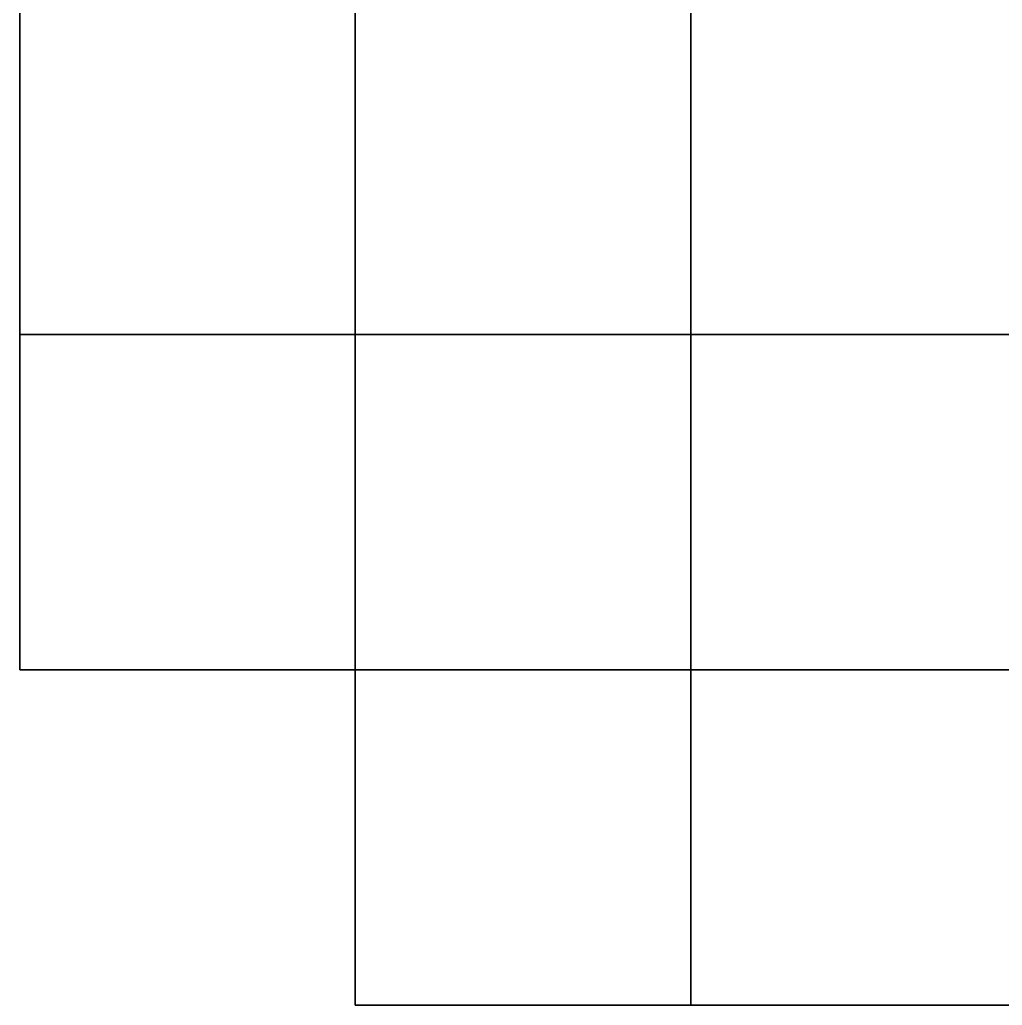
# Model space of a CAD drawing. Header units: metres. Extents: x 376982 to 377560, y 6958004 to 6958955.
# Drawn here: x 377163.97 to 377171.29, y 6958333.9 to 6958341.25 of the extents above; entities that cross this region are included whole.
import ezdxf

# ---------------------------------------------------------------- set-up
doc = ezdxf.new("R2010")
doc.units = ezdxf.units.M
doc.layers.add('MB_UCS_R5_muy_alta', color=7, linetype='Continuous')

msp = doc.modelspace()

# ---------------------------------------------------------------- linework, layer by layer
at = {"layer": 'MB_UCS_R5_muy_alta'}
for points in [[(377163.97, 6958338.902, 322.688), (377166.47, 6958338.902, 322.688), (377166.47, 6958341.402, 322.688), (377163.97, 6958341.402, 322.688)], [(377163.97, 6958338.902, 325.188), (377166.47, 6958338.902, 325.188), (377166.47, 6958341.402, 325.188), (377163.97, 6958341.402, 325.188)], [(377163.97, 6958341.402, 322.688), (377163.97, 6958338.902, 322.688), (377163.97, 6958338.902, 325.188), (377163.97, 6958341.402, 325.188)], [(377163.97, 6958338.902, 325.188), (377166.47, 6958338.902, 325.188), (377166.47, 6958341.402, 325.188), (377163.97, 6958341.402, 325.188)], [(377163.97, 6958338.902, 327.688), (377166.47, 6958338.902, 327.688), (377166.47, 6958341.402, 327.688), (377163.97, 6958341.402, 327.688)], [(377163.97, 6958341.402, 325.188), (377163.97, 6958338.902, 325.188), (377163.97, 6958338.902, 327.688), (377163.97, 6958341.402, 327.688)], [(377163.97, 6958338.902, 327.688), (377166.47, 6958338.902, 327.688), (377166.47, 6958341.402, 327.688), (377163.97, 6958341.402, 327.688)], [(377163.97, 6958338.902, 330.188), (377166.47, 6958338.902, 330.188), (377166.47, 6958341.402, 330.188), (377163.97, 6958341.402, 330.188)], [(377163.97, 6958341.402, 327.688), (377163.97, 6958338.902, 327.688), (377163.97, 6958338.902, 330.188), (377163.97, 6958341.402, 330.188)], [(377166.47, 6958338.902, 322.688), (377166.47, 6958341.402, 322.688), (377166.47, 6958341.402, 325.188), (377166.47, 6958338.902, 325.188)], [(377166.47, 6958338.902, 325.188), (377166.47, 6958341.402, 325.188), (377166.47, 6958341.402, 327.688), (377166.47, 6958338.902, 327.688)], [(377166.47, 6958338.902, 327.688), (377166.47, 6958341.402, 327.688), (377166.47, 6958341.402, 330.188), (377166.47, 6958338.902, 330.188)], [(377166.47, 6958338.902, 317.688), (377168.97, 6958338.902, 317.688), (377168.97, 6958341.402, 317.688), (377166.47, 6958341.402, 317.688)], [(377166.47, 6958338.902, 320.188), (377168.97, 6958338.902, 320.188), (377168.97, 6958341.402, 320.188), (377166.47, 6958341.402, 320.188)], [(377166.47, 6958341.402, 317.688), (377166.47, 6958338.902, 317.688), (377166.47, 6958338.902, 320.188), (377166.47, 6958341.402, 320.188)], [(377166.47, 6958338.902, 320.188), (377168.97, 6958338.902, 320.188), (377168.97, 6958341.402, 320.188), (377166.47, 6958341.402, 320.188)], [(377166.47, 6958338.902, 322.688), (377168.97, 6958338.902, 322.688), (377168.97, 6958341.402, 322.688), (377166.47, 6958341.402, 322.688)], [(377166.47, 6958341.402, 320.188), (377166.47, 6958338.902, 320.188), (377166.47, 6958338.902, 322.688), (377166.47, 6958341.402, 322.688)], [(377166.47, 6958338.902, 322.688), (377168.97, 6958338.902, 322.688), (377168.97, 6958341.402, 322.688), (377166.47, 6958341.402, 322.688)], [(377166.47, 6958338.902, 325.188), (377168.97, 6958338.902, 325.188), (377168.97, 6958341.402, 325.188), (377166.47, 6958341.402, 325.188)], [(377166.47, 6958341.402, 322.688), (377166.47, 6958338.902, 322.688), (377166.47, 6958338.902, 325.188), (377166.47, 6958341.402, 325.188)], [(377166.47, 6958338.902, 325.188), (377168.97, 6958338.902, 325.188), (377168.97, 6958341.402, 325.188), (377166.47, 6958341.402, 325.188)], [(377166.47, 6958338.902, 327.688), (377168.97, 6958338.902, 327.688), (377168.97, 6958341.402, 327.688), (377166.47, 6958341.402, 327.688)], [(377166.47, 6958341.402, 325.188), (377166.47, 6958338.902, 325.188), (377166.47, 6958338.902, 327.688), (377166.47, 6958341.402, 327.688)], [(377166.47, 6958338.902, 327.688), (377168.97, 6958338.902, 327.688), (377168.97, 6958341.402, 327.688), (377166.47, 6958341.402, 327.688)], [(377166.47, 6958338.902, 330.188), (377168.97, 6958338.902, 330.188), (377168.97, 6958341.402, 330.188), (377166.47, 6958341.402, 330.188)], [(377166.47, 6958341.402, 327.688), (377166.47, 6958338.902, 327.688), (377166.47, 6958338.902, 330.188), (377166.47, 6958341.402, 330.188)], [(377166.47, 6958338.902, 330.188), (377168.97, 6958338.902, 330.188), (377168.97, 6958341.402, 330.188), (377166.47, 6958341.402, 330.188)], [(377166.47, 6958338.902, 332.688), (377168.97, 6958338.902, 332.688), (377168.97, 6958341.402, 332.688), (377166.47, 6958341.402, 332.688)], [(377166.47, 6958341.402, 330.188), (377166.47, 6958338.902, 330.188), (377166.47, 6958338.902, 332.688), (377166.47, 6958341.402, 332.688)], [(377168.97, 6958338.902, 317.688), (377168.97, 6958341.402, 317.688), (377168.97, 6958341.402, 320.188), (377168.97, 6958338.902, 320.188)], [(377168.97, 6958338.902, 320.188), (377168.97, 6958341.402, 320.188), (377168.97, 6958341.402, 322.688), (377168.97, 6958338.902, 322.688)], [(377168.97, 6958338.902, 322.688), (377168.97, 6958341.402, 322.688), (377168.97, 6958341.402, 325.188), (377168.97, 6958338.902, 325.188)], [(377168.97, 6958338.902, 325.188), (377168.97, 6958341.402, 325.188), (377168.97, 6958341.402, 327.688), (377168.97, 6958338.902, 327.688)], [(377168.97, 6958338.902, 327.688), (377168.97, 6958341.402, 327.688), (377168.97, 6958341.402, 330.188), (377168.97, 6958338.902, 330.188)], [(377168.97, 6958338.902, 330.188), (377168.97, 6958341.402, 330.188), (377168.97, 6958341.402, 332.688), (377168.97, 6958338.902, 332.688)], [(377168.97, 6958338.902, 312.688), (377171.47, 6958338.902, 312.688), (377171.47, 6958341.402, 312.688), (377168.97, 6958341.402, 312.688)], [(377168.97, 6958338.902, 315.188), (377171.47, 6958338.902, 315.188), (377171.47, 6958341.402, 315.188), (377168.97, 6958341.402, 315.188)], [(377168.97, 6958341.402, 312.688), (377168.97, 6958338.902, 312.688), (377168.97, 6958338.902, 315.188), (377168.97, 6958341.402, 315.188)], [(377168.97, 6958338.902, 315.188), (377171.47, 6958338.902, 315.188), (377171.47, 6958341.402, 315.188), (377168.97, 6958341.402, 315.188)], [(377168.97, 6958338.902, 317.688), (377171.47, 6958338.902, 317.688), (377171.47, 6958341.402, 317.688), (377168.97, 6958341.402, 317.688)], [(377168.97, 6958341.402, 315.188), (377168.97, 6958338.902, 315.188), (377168.97, 6958338.902, 317.688), (377168.97, 6958341.402, 317.688)], [(377168.97, 6958338.902, 317.688), (377171.47, 6958338.902, 317.688), (377171.47, 6958341.402, 317.688), (377168.97, 6958341.402, 317.688)], [(377168.97, 6958338.902, 320.188), (377171.47, 6958338.902, 320.188), (377171.47, 6958341.402, 320.188), (377168.97, 6958341.402, 320.188)], [(377168.97, 6958341.402, 317.688), (377168.97, 6958338.902, 317.688), (377168.97, 6958338.902, 320.188), (377168.97, 6958341.402, 320.188)], [(377168.97, 6958338.902, 320.188), (377171.47, 6958338.902, 320.188), (377171.47, 6958341.402, 320.188), (377168.97, 6958341.402, 320.188)], [(377168.97, 6958338.902, 322.688), (377171.47, 6958338.902, 322.688), (377171.47, 6958341.402, 322.688), (377168.97, 6958341.402, 322.688)], [(377168.97, 6958341.402, 320.188), (377168.97, 6958338.902, 320.188), (377168.97, 6958338.902, 322.688), (377168.97, 6958341.402, 322.688)], [(377168.97, 6958338.902, 322.688), (377171.47, 6958338.902, 322.688), (377171.47, 6958341.402, 322.688), (377168.97, 6958341.402, 322.688)], [(377168.97, 6958338.902, 325.188), (377171.47, 6958338.902, 325.188), (377171.47, 6958341.402, 325.188), (377168.97, 6958341.402, 325.188)], [(377168.97, 6958341.402, 322.688), (377168.97, 6958338.902, 322.688), (377168.97, 6958338.902, 325.188), (377168.97, 6958341.402, 325.188)], [(377168.97, 6958338.902, 325.188), (377171.47, 6958338.902, 325.188), (377171.47, 6958341.402, 325.188), (377168.97, 6958341.402, 325.188)], [(377168.97, 6958338.902, 327.688), (377171.47, 6958338.902, 327.688), (377171.47, 6958341.402, 327.688), (377168.97, 6958341.402, 327.688)], [(377168.97, 6958341.402, 325.188), (377168.97, 6958338.902, 325.188), (377168.97, 6958338.902, 327.688), (377168.97, 6958341.402, 327.688)], [(377168.97, 6958338.902, 327.688), (377171.47, 6958338.902, 327.688), (377171.47, 6958341.402, 327.688), (377168.97, 6958341.402, 327.688)], [(377168.97, 6958338.902, 330.188), (377171.47, 6958338.902, 330.188), (377171.47, 6958341.402, 330.188), (377168.97, 6958341.402, 330.188)], [(377168.97, 6958341.402, 327.688), (377168.97, 6958338.902, 327.688), (377168.97, 6958338.902, 330.188), (377168.97, 6958341.402, 330.188)], [(377168.97, 6958338.902, 330.188), (377171.47, 6958338.902, 330.188), (377171.47, 6958341.402, 330.188), (377168.97, 6958341.402, 330.188)], [(377168.97, 6958338.902, 332.688), (377171.47, 6958338.902, 332.688), (377171.47, 6958341.402, 332.688), (377168.97, 6958341.402, 332.688)], [(377168.97, 6958341.402, 330.188), (377168.97, 6958338.902, 330.188), (377168.97, 6958338.902, 332.688), (377168.97, 6958341.402, 332.688)], [(377163.97, 6958336.402, 325.188), (377166.47, 6958336.402, 325.188), (377166.47, 6958338.902, 325.188), (377163.97, 6958338.902, 325.188)], [(377163.97, 6958336.402, 327.688), (377166.47, 6958336.402, 327.688), (377166.47, 6958338.902, 327.688), (377163.97, 6958338.902, 327.688)], [(377166.47, 6958338.902, 325.188), (377163.97, 6958338.902, 325.188), (377163.97, 6958338.902, 327.688), (377166.47, 6958338.902, 327.688)], [(377163.97, 6958338.902, 325.188), (377163.97, 6958336.402, 325.188), (377163.97, 6958336.402, 327.688), (377163.97, 6958338.902, 327.688)], [(377163.97, 6958336.402, 327.688), (377166.47, 6958336.402, 327.688), (377166.47, 6958338.902, 327.688), (377163.97, 6958338.902, 327.688)], [(377163.97, 6958336.402, 330.188), (377166.47, 6958336.402, 330.188), (377166.47, 6958338.902, 330.188), (377163.97, 6958338.902, 330.188)], [(377166.47, 6958338.902, 327.688), (377163.97, 6958338.902, 327.688), (377163.97, 6958338.902, 330.188), (377166.47, 6958338.902, 330.188)], [(377163.97, 6958338.902, 327.688), (377163.97, 6958336.402, 327.688), (377163.97, 6958336.402, 330.188), (377163.97, 6958338.902, 330.188)], [(377163.97, 6958338.902, 322.688), (377166.47, 6958338.902, 322.688), (377166.47, 6958338.902, 325.188), (377163.97, 6958338.902, 325.188)], [(377163.97, 6958338.902, 325.188), (377166.47, 6958338.902, 325.188), (377166.47, 6958338.902, 327.688), (377163.97, 6958338.902, 327.688)], [(377163.97, 6958338.902, 327.688), (377166.47, 6958338.902, 327.688), (377166.47, 6958338.902, 330.188), (377163.97, 6958338.902, 330.188)], [(377166.47, 6958336.402, 325.188), (377166.47, 6958338.902, 325.188), (377166.47, 6958338.902, 327.688), (377166.47, 6958336.402, 327.688)], [(377166.47, 6958336.402, 327.688), (377166.47, 6958338.902, 327.688), (377166.47, 6958338.902, 330.188), (377166.47, 6958336.402, 330.188)], [(377166.47, 6958336.402, 320.188), (377168.97, 6958336.402, 320.188), (377168.97, 6958338.902, 320.188), (377166.47, 6958338.902, 320.188)], [(377166.47, 6958336.402, 322.688), (377168.97, 6958336.402, 322.688), (377168.97, 6958338.902, 322.688), (377166.47, 6958338.902, 322.688)], [(377168.97, 6958338.902, 320.188), (377166.47, 6958338.902, 320.188), (377166.47, 6958338.902, 322.688), (377168.97, 6958338.902, 322.688)], [(377166.47, 6958338.902, 320.188), (377166.47, 6958336.402, 320.188), (377166.47, 6958336.402, 322.688), (377166.47, 6958338.902, 322.688)], [(377166.47, 6958336.402, 322.688), (377168.97, 6958336.402, 322.688), (377168.97, 6958338.902, 322.688), (377166.47, 6958338.902, 322.688)], [(377166.47, 6958336.402, 325.188), (377168.97, 6958336.402, 325.188), (377168.97, 6958338.902, 325.188), (377166.47, 6958338.902, 325.188)], [(377168.97, 6958338.902, 322.688), (377166.47, 6958338.902, 322.688), (377166.47, 6958338.902, 325.188), (377168.97, 6958338.902, 325.188)], [(377166.47, 6958338.902, 322.688), (377166.47, 6958336.402, 322.688), (377166.47, 6958336.402, 325.188), (377166.47, 6958338.902, 325.188)], [(377166.47, 6958336.402, 325.188), (377168.97, 6958336.402, 325.188), (377168.97, 6958338.902, 325.188), (377166.47, 6958338.902, 325.188)], [(377166.47, 6958336.402, 327.688), (377168.97, 6958336.402, 327.688), (377168.97, 6958338.902, 327.688), (377166.47, 6958338.902, 327.688)], [(377168.97, 6958338.902, 325.188), (377166.47, 6958338.902, 325.188), (377166.47, 6958338.902, 327.688), (377168.97, 6958338.902, 327.688)], [(377166.47, 6958338.902, 325.188), (377166.47, 6958336.402, 325.188), (377166.47, 6958336.402, 327.688), (377166.47, 6958338.902, 327.688)], [(377166.47, 6958336.402, 327.688), (377168.97, 6958336.402, 327.688), (377168.97, 6958338.902, 327.688), (377166.47, 6958338.902, 327.688)], [(377166.47, 6958336.402, 330.188), (377168.97, 6958336.402, 330.188), (377168.97, 6958338.902, 330.188), (377166.47, 6958338.902, 330.188)], [(377168.97, 6958338.902, 327.688), (377166.47, 6958338.902, 327.688), (377166.47, 6958338.902, 330.188), (377168.97, 6958338.902, 330.188)], [(377166.47, 6958338.902, 327.688), (377166.47, 6958336.402, 327.688), (377166.47, 6958336.402, 330.188), (377166.47, 6958338.902, 330.188)], [(377166.47, 6958336.402, 330.188), (377168.97, 6958336.402, 330.188), (377168.97, 6958338.902, 330.188), (377166.47, 6958338.902, 330.188)], [(377166.47, 6958336.402, 332.688), (377168.97, 6958336.402, 332.688), (377168.97, 6958338.902, 332.688), (377166.47, 6958338.902, 332.688)], [(377168.97, 6958338.902, 330.188), (377166.47, 6958338.902, 330.188), (377166.47, 6958338.902, 332.688), (377168.97, 6958338.902, 332.688)], [(377166.47, 6958338.902, 330.188), (377166.47, 6958336.402, 330.188), (377166.47, 6958336.402, 332.688), (377166.47, 6958338.902, 332.688)], [(377166.47, 6958338.902, 317.688), (377168.97, 6958338.902, 317.688), (377168.97, 6958338.902, 320.188), (377166.47, 6958338.902, 320.188)], [(377166.47, 6958338.902, 320.188), (377168.97, 6958338.902, 320.188), (377168.97, 6958338.902, 322.688), (377166.47, 6958338.902, 322.688)], [(377166.47, 6958338.902, 322.688), (377168.97, 6958338.902, 322.688), (377168.97, 6958338.902, 325.188), (377166.47, 6958338.902, 325.188)], [(377166.47, 6958338.902, 325.188), (377168.97, 6958338.902, 325.188), (377168.97, 6958338.902, 327.688), (377166.47, 6958338.902, 327.688)], [(377166.47, 6958338.902, 327.688), (377168.97, 6958338.902, 327.688), (377168.97, 6958338.902, 330.188), (377166.47, 6958338.902, 330.188)], [(377166.47, 6958338.902, 330.188), (377168.97, 6958338.902, 330.188), (377168.97, 6958338.902, 332.688), (377166.47, 6958338.902, 332.688)], [(377168.97, 6958336.402, 320.188), (377168.97, 6958338.902, 320.188), (377168.97, 6958338.902, 322.688), (377168.97, 6958336.402, 322.688)], [(377168.97, 6958336.402, 322.688), (377168.97, 6958338.902, 322.688), (377168.97, 6958338.902, 325.188), (377168.97, 6958336.402, 325.188)], [(377168.97, 6958336.402, 325.188), (377168.97, 6958338.902, 325.188), (377168.97, 6958338.902, 327.688), (377168.97, 6958336.402, 327.688)], [(377168.97, 6958336.402, 327.688), (377168.97, 6958338.902, 327.688), (377168.97, 6958338.902, 330.188), (377168.97, 6958336.402, 330.188)], [(377168.97, 6958336.402, 330.188), (377168.97, 6958338.902, 330.188), (377168.97, 6958338.902, 332.688), (377168.97, 6958336.402, 332.688)], [(377168.97, 6958336.402, 320.188), (377171.47, 6958336.402, 320.188), (377171.47, 6958338.902, 320.188), (377168.97, 6958338.902, 320.188)], [(377168.97, 6958336.402, 322.688), (377171.47, 6958336.402, 322.688), (377171.47, 6958338.902, 322.688), (377168.97, 6958338.902, 322.688)], [(377171.47, 6958338.902, 320.188), (377168.97, 6958338.902, 320.188), (377168.97, 6958338.902, 322.688), (377171.47, 6958338.902, 322.688)], [(377168.97, 6958338.902, 320.188), (377168.97, 6958336.402, 320.188), (377168.97, 6958336.402, 322.688), (377168.97, 6958338.902, 322.688)], [(377168.97, 6958336.402, 322.688), (377171.47, 6958336.402, 322.688), (377171.47, 6958338.902, 322.688), (377168.97, 6958338.902, 322.688)], [(377168.97, 6958336.402, 325.188), (377171.47, 6958336.402, 325.188), (377171.47, 6958338.902, 325.188), (377168.97, 6958338.902, 325.188)], [(377171.47, 6958338.902, 322.688), (377168.97, 6958338.902, 322.688), (377168.97, 6958338.902, 325.188), (377171.47, 6958338.902, 325.188)], [(377168.97, 6958338.902, 322.688), (377168.97, 6958336.402, 322.688), (377168.97, 6958336.402, 325.188), (377168.97, 6958338.902, 325.188)], [(377168.97, 6958336.402, 325.188), (377171.47, 6958336.402, 325.188), (377171.47, 6958338.902, 325.188), (377168.97, 6958338.902, 325.188)], [(377168.97, 6958336.402, 327.688), (377171.47, 6958336.402, 327.688), (377171.47, 6958338.902, 327.688), (377168.97, 6958338.902, 327.688)], [(377171.47, 6958338.902, 325.188), (377168.97, 6958338.902, 325.188), (377168.97, 6958338.902, 327.688), (377171.47, 6958338.902, 327.688)], [(377168.97, 6958338.902, 325.188), (377168.97, 6958336.402, 325.188), (377168.97, 6958336.402, 327.688), (377168.97, 6958338.902, 327.688)], [(377168.97, 6958336.402, 327.688), (377171.47, 6958336.402, 327.688), (377171.47, 6958338.902, 327.688), (377168.97, 6958338.902, 327.688)], [(377168.97, 6958336.402, 330.188), (377171.47, 6958336.402, 330.188), (377171.47, 6958338.902, 330.188), (377168.97, 6958338.902, 330.188)], [(377171.47, 6958338.902, 327.688), (377168.97, 6958338.902, 327.688), (377168.97, 6958338.902, 330.188), (377171.47, 6958338.902, 330.188)], [(377168.97, 6958338.902, 327.688), (377168.97, 6958336.402, 327.688), (377168.97, 6958336.402, 330.188), (377168.97, 6958338.902, 330.188)], [(377168.97, 6958336.402, 330.188), (377171.47, 6958336.402, 330.188), (377171.47, 6958338.902, 330.188), (377168.97, 6958338.902, 330.188)], [(377168.97, 6958336.402, 332.688), (377171.47, 6958336.402, 332.688), (377171.47, 6958338.902, 332.688), (377168.97, 6958338.902, 332.688)], [(377171.47, 6958338.902, 330.188), (377168.97, 6958338.902, 330.188), (377168.97, 6958338.902, 332.688), (377171.47, 6958338.902, 332.688)], [(377168.97, 6958338.902, 330.188), (377168.97, 6958336.402, 330.188), (377168.97, 6958336.402, 332.688), (377168.97, 6958338.902, 332.688)], [(377168.97, 6958338.902, 312.688), (377171.47, 6958338.902, 312.688), (377171.47, 6958338.902, 315.188), (377168.97, 6958338.902, 315.188)], [(377168.97, 6958338.902, 315.188), (377171.47, 6958338.902, 315.188), (377171.47, 6958338.902, 317.688), (377168.97, 6958338.902, 317.688)], [(377168.97, 6958338.902, 317.688), (377171.47, 6958338.902, 317.688), (377171.47, 6958338.902, 320.188), (377168.97, 6958338.902, 320.188)], [(377168.97, 6958338.902, 320.188), (377171.47, 6958338.902, 320.188), (377171.47, 6958338.902, 322.688), (377168.97, 6958338.902, 322.688)], [(377168.97, 6958338.902, 322.688), (377171.47, 6958338.902, 322.688), (377171.47, 6958338.902, 325.188), (377168.97, 6958338.902, 325.188)], [(377168.97, 6958338.902, 325.188), (377171.47, 6958338.902, 325.188), (377171.47, 6958338.902, 327.688), (377168.97, 6958338.902, 327.688)], [(377168.97, 6958338.902, 327.688), (377171.47, 6958338.902, 327.688), (377171.47, 6958338.902, 330.188), (377168.97, 6958338.902, 330.188)], [(377168.97, 6958338.902, 330.188), (377171.47, 6958338.902, 330.188), (377171.47, 6958338.902, 332.688), (377168.97, 6958338.902, 332.688)], [(377163.97, 6958336.402, 325.188), (377166.47, 6958336.402, 325.188), (377166.47, 6958336.402, 327.688), (377163.97, 6958336.402, 327.688)], [(377163.97, 6958336.402, 327.688), (377166.47, 6958336.402, 327.688), (377166.47, 6958336.402, 330.188), (377163.97, 6958336.402, 330.188)], [(377166.47, 6958333.902, 325.188), (377168.97, 6958333.902, 325.188), (377168.97, 6958336.402, 325.188), (377166.47, 6958336.402, 325.188)], [(377166.47, 6958333.902, 327.688), (377168.97, 6958333.902, 327.688), (377168.97, 6958336.402, 327.688), (377166.47, 6958336.402, 327.688)], [(377168.97, 6958336.402, 325.188), (377166.47, 6958336.402, 325.188), (377166.47, 6958336.402, 327.688), (377168.97, 6958336.402, 327.688)], [(377166.47, 6958336.402, 325.188), (377166.47, 6958333.902, 325.188), (377166.47, 6958333.902, 327.688), (377166.47, 6958336.402, 327.688)], [(377166.47, 6958333.902, 327.688), (377168.97, 6958333.902, 327.688), (377168.97, 6958336.402, 327.688), (377166.47, 6958336.402, 327.688)], [(377166.47, 6958333.902, 330.188), (377168.97, 6958333.902, 330.188), (377168.97, 6958336.402, 330.188), (377166.47, 6958336.402, 330.188)], [(377168.97, 6958336.402, 327.688), (377166.47, 6958336.402, 327.688), (377166.47, 6958336.402, 330.188), (377168.97, 6958336.402, 330.188)], [(377166.47, 6958336.402, 327.688), (377166.47, 6958333.902, 327.688), (377166.47, 6958333.902, 330.188), (377166.47, 6958336.402, 330.188)], [(377166.47, 6958336.402, 320.188), (377168.97, 6958336.402, 320.188), (377168.97, 6958336.402, 322.688), (377166.47, 6958336.402, 322.688)], [(377166.47, 6958336.402, 322.688), (377168.97, 6958336.402, 322.688), (377168.97, 6958336.402, 325.188), (377166.47, 6958336.402, 325.188)], [(377166.47, 6958336.402, 325.188), (377168.97, 6958336.402, 325.188), (377168.97, 6958336.402, 327.688), (377166.47, 6958336.402, 327.688)], [(377166.47, 6958336.402, 327.688), (377168.97, 6958336.402, 327.688), (377168.97, 6958336.402, 330.188), (377166.47, 6958336.402, 330.188)], [(377166.47, 6958336.402, 330.188), (377168.97, 6958336.402, 330.188), (377168.97, 6958336.402, 332.688), (377166.47, 6958336.402, 332.688)], [(377168.97, 6958333.902, 325.188), (377168.97, 6958336.402, 325.188), (377168.97, 6958336.402, 327.688), (377168.97, 6958333.902, 327.688)], [(377168.97, 6958333.902, 327.688), (377168.97, 6958336.402, 327.688), (377168.97, 6958336.402, 330.188), (377168.97, 6958333.902, 330.188)], [(377168.97, 6958333.902, 322.688), (377171.47, 6958333.902, 322.688), (377171.47, 6958336.402, 322.688), (377168.97, 6958336.402, 322.688)], [(377168.97, 6958333.902, 325.188), (377171.47, 6958333.902, 325.188), (377171.47, 6958336.402, 325.188), (377168.97, 6958336.402, 325.188)], [(377171.47, 6958336.402, 322.688), (377168.97, 6958336.402, 322.688), (377168.97, 6958336.402, 325.188), (377171.47, 6958336.402, 325.188)], [(377168.97, 6958336.402, 322.688), (377168.97, 6958333.902, 322.688), (377168.97, 6958333.902, 325.188), (377168.97, 6958336.402, 325.188)], [(377168.97, 6958333.902, 325.188), (377171.47, 6958333.902, 325.188), (377171.47, 6958336.402, 325.188), (377168.97, 6958336.402, 325.188)], [(377168.97, 6958333.902, 327.688), (377171.47, 6958333.902, 327.688), (377171.47, 6958336.402, 327.688), (377168.97, 6958336.402, 327.688)], [(377171.47, 6958336.402, 325.188), (377168.97, 6958336.402, 325.188), (377168.97, 6958336.402, 327.688), (377171.47, 6958336.402, 327.688)], [(377168.97, 6958336.402, 325.188), (377168.97, 6958333.902, 325.188), (377168.97, 6958333.902, 327.688), (377168.97, 6958336.402, 327.688)], [(377168.97, 6958333.902, 327.688), (377171.47, 6958333.902, 327.688), (377171.47, 6958336.402, 327.688), (377168.97, 6958336.402, 327.688)], [(377168.97, 6958333.902, 330.188), (377171.47, 6958333.902, 330.188), (377171.47, 6958336.402, 330.188), (377168.97, 6958336.402, 330.188)], [(377171.47, 6958336.402, 327.688), (377168.97, 6958336.402, 327.688), (377168.97, 6958336.402, 330.188), (377171.47, 6958336.402, 330.188)], [(377168.97, 6958336.402, 327.688), (377168.97, 6958333.902, 327.688), (377168.97, 6958333.902, 330.188), (377168.97, 6958336.402, 330.188)], [(377168.97, 6958336.402, 320.188), (377171.47, 6958336.402, 320.188), (377171.47, 6958336.402, 322.688), (377168.97, 6958336.402, 322.688)], [(377168.97, 6958336.402, 322.688), (377171.47, 6958336.402, 322.688), (377171.47, 6958336.402, 325.188), (377168.97, 6958336.402, 325.188)], [(377168.97, 6958336.402, 325.188), (377171.47, 6958336.402, 325.188), (377171.47, 6958336.402, 327.688), (377168.97, 6958336.402, 327.688)], [(377168.97, 6958336.402, 327.688), (377171.47, 6958336.402, 327.688), (377171.47, 6958336.402, 330.188), (377168.97, 6958336.402, 330.188)], [(377168.97, 6958336.402, 330.188), (377171.47, 6958336.402, 330.188), (377171.47, 6958336.402, 332.688), (377168.97, 6958336.402, 332.688)], [(377166.47, 6958333.902, 325.188), (377168.97, 6958333.902, 325.188), (377168.97, 6958333.902, 327.688), (377166.47, 6958333.902, 327.688)], [(377166.47, 6958333.902, 327.688), (377168.97, 6958333.902, 327.688), (377168.97, 6958333.902, 330.188), (377166.47, 6958333.902, 330.188)], [(377168.97, 6958333.902, 322.688), (377171.47, 6958333.902, 322.688), (377171.47, 6958333.902, 325.188), (377168.97, 6958333.902, 325.188)], [(377168.97, 6958333.902, 325.188), (377171.47, 6958333.902, 325.188), (377171.47, 6958333.902, 327.688), (377168.97, 6958333.902, 327.688)], [(377168.97, 6958333.902, 327.688), (377171.47, 6958333.902, 327.688), (377171.47, 6958333.902, 330.188), (377168.97, 6958333.902, 330.188)]]:
    msp.add_3dface(points, dxfattribs=at)

doc.saveas('drawing.dxf')
